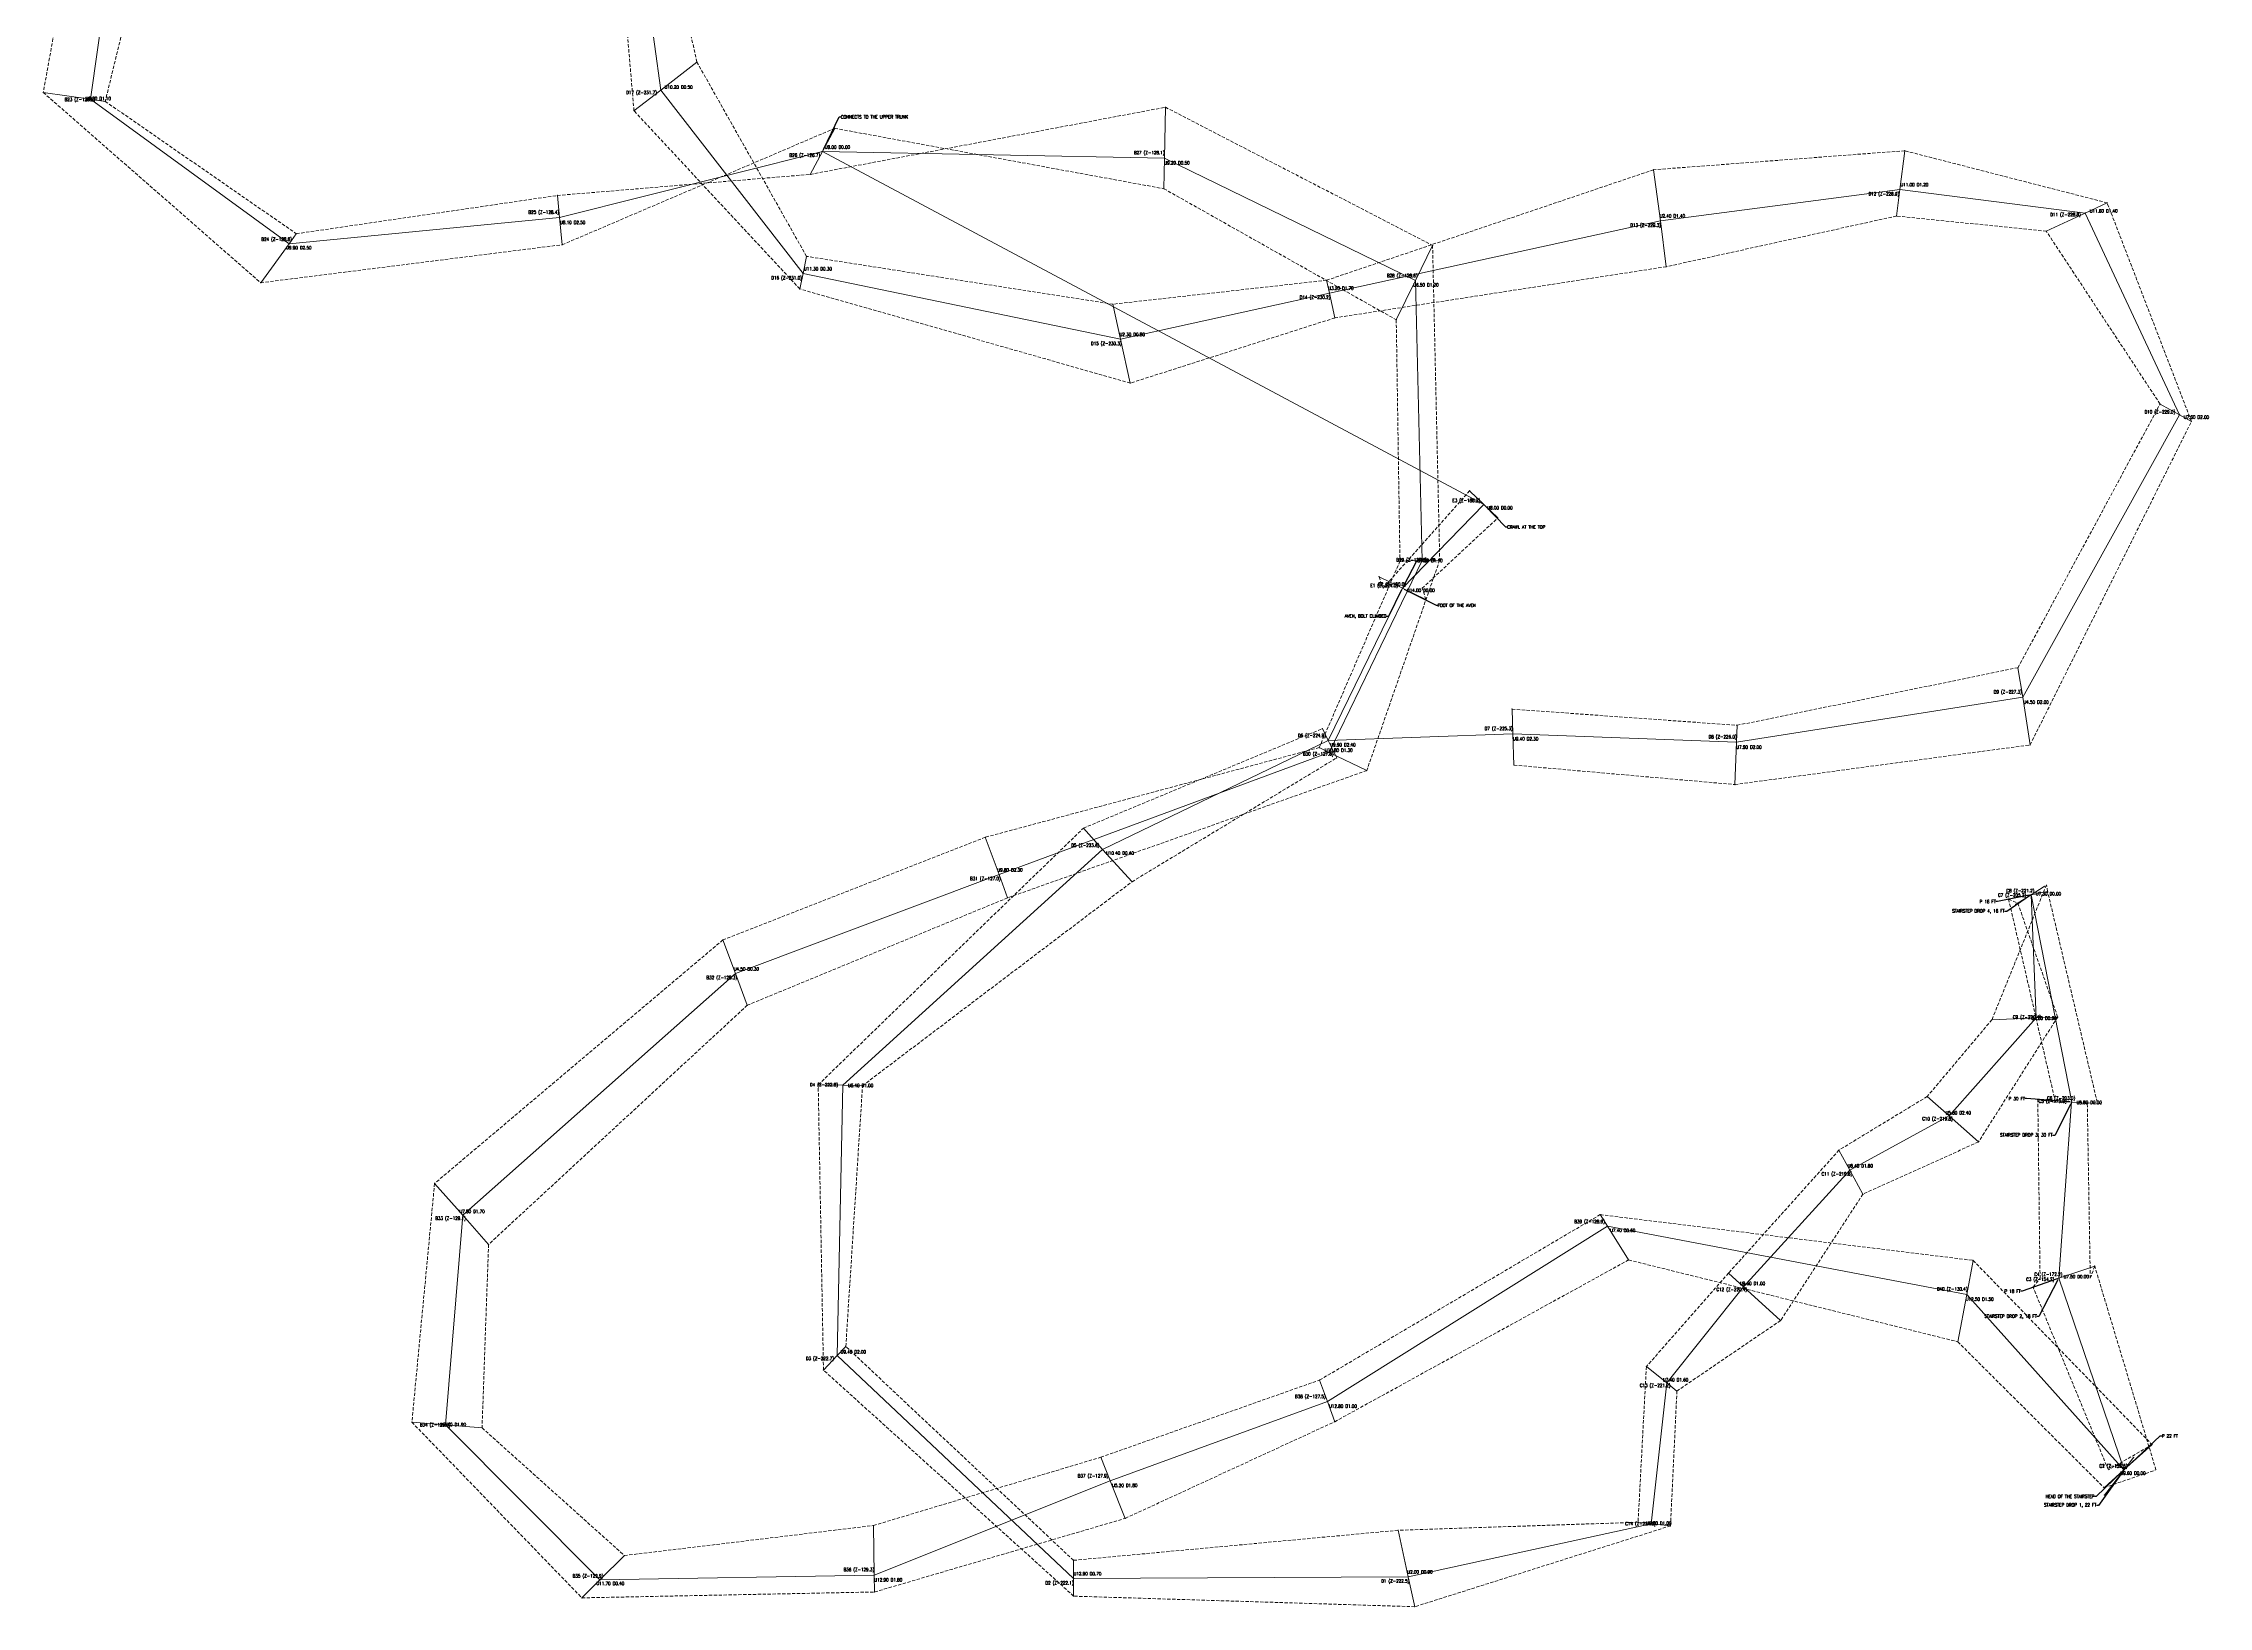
# Model space of a CAD drawing. Header units: feet. Extents: x -143 to 1604, y -1309 to 23.
# Drawn here: x -120.9 to 211.3, y -637.7 to -397.8 of the extents above; entities that cross this region are included whole.
import ezdxf

# ---------------------------------------------------------------- set-up
doc = ezdxf.new("R2010")
doc.units = ezdxf.units.FT
doc.header["$MEASUREMENT"] = 0
doc.linetypes.add('DASHED', pattern=[0.75, 0.5, -0.25])
for name, color, linetype, lineweight, true_color in [('CTRL-LRUD', 9, 'Continuous', 9, 0xffc0cb), ('CTRL-LRUD-WALL-LEFT', 8, 'DASHED', 0, 0x808080), ('CTRL-LRUD-WALL-RIGHT', 8, 'DASHED', 0, 0x808080), ('CTRL-SHOTS', 8, 'Continuous', 9, 0x808080), ('CTRL-STATION-LABELS', 1, 'Continuous', 0, 0xff0000), ('CTRL-STATIONS', 1, 'Continuous', 9, 0xff0000), ('NOTES-ANNOTATION', 7, 'Continuous', 18, 0xffffff)]:
    doc.layers.add(name, color=color, linetype=linetype, lineweight=lineweight, true_color=true_color)
doc.styles.get("Standard").update_dxf_attribs({"font": ''})
doc.styles.add('textstyle107', font='')
doc.styles.add('textstyle11', font='')
doc.styles.add('textstyle110', font='')
doc.styles.add('textstyle120', font='')
doc.styles.add('textstyle121', font='')
doc.styles.add('textstyle125', font='')
doc.styles.add('textstyle126', font='')
doc.styles.add('textstyle13', font='')
doc.styles.add('textstyle130', font='')
doc.styles.add('textstyle132', font='')
doc.styles.add('textstyle133', font='')
doc.styles.add('textstyle134', font='')
doc.styles.add('textstyle137', font='')
doc.styles.add('textstyle147', font='')
doc.styles.add('textstyle148', font='')
doc.styles.add('textstyle151', font='')
doc.styles.add('textstyle152', font='')
doc.styles.add('textstyle153', font='')
doc.styles.add('textstyle161', font='')
doc.styles.add('textstyle164', font='')
doc.styles.add('textstyle169', font='')
doc.styles.add('textstyle170', font='')
doc.styles.add('textstyle172', font='')
doc.styles.add('textstyle173', font='')
doc.styles.add('textstyle176', font='')
doc.styles.add('textstyle177', font='')
doc.styles.add('textstyle178', font='')
doc.styles.add('textstyle18', font='')
doc.styles.add('textstyle181', font='')
doc.styles.add('textstyle184', font='')
doc.styles.add('textstyle188', font='')
doc.styles.add('textstyle190', font='')
doc.styles.add('textstyle197', font='')
doc.styles.add('textstyle198', font='')
doc.styles.add('textstyle200', font='')
doc.styles.add('textstyle201', font='')
doc.styles.add('textstyle204', font='')
doc.styles.add('textstyle21', font='')
doc.styles.add('textstyle212', font='')
doc.styles.add('textstyle216', font='')
doc.styles.add('textstyle220', font='')
doc.styles.add('textstyle221', font='')
doc.styles.add('textstyle227', font='')
doc.styles.add('textstyle229', font='')
doc.styles.add('textstyle238', font='')
doc.styles.add('textstyle239', font='')
doc.styles.add('textstyle24', font='')
doc.styles.add('textstyle242', font='')
doc.styles.add('textstyle243', font='')
doc.styles.add('textstyle246', font='')
doc.styles.add('textstyle247', font='')
doc.styles.add('textstyle253', font='')
doc.styles.add('textstyle256', font='')
doc.styles.add('textstyle257', font='')
doc.styles.add('textstyle26', font='')
doc.styles.add('textstyle274', font='')
doc.styles.add('textstyle286', font='')
doc.styles.add('textstyle29', font='')
doc.styles.add('textstyle294', font='')
doc.styles.add('textstyle298', font='')
doc.styles.add('textstyle30', font='')
doc.styles.add('textstyle306', font='')
doc.styles.add('textstyle308', font='')
doc.styles.add('textstyle309', font='')
doc.styles.add('textstyle31', font='')
doc.styles.add('textstyle318', font='')
doc.styles.add('textstyle324', font='')
doc.styles.add('textstyle329', font='')
doc.styles.add('textstyle335', font='')
doc.styles.add('textstyle336', font='')
doc.styles.add('textstyle339', font='')
doc.styles.add('textstyle34', font='')
doc.styles.add('textstyle340', font='')
doc.styles.add('textstyle341', font='')
doc.styles.add('textstyle343', font='')
doc.styles.add('textstyle344', font='')
doc.styles.add('textstyle347', font='')
doc.styles.add('textstyle35', font='')
doc.styles.add('textstyle352', font='')
doc.styles.add('textstyle360', font='')
doc.styles.add('textstyle362', font='')
doc.styles.add('textstyle364', font='')
doc.styles.add('textstyle365', font='')
doc.styles.add('textstyle367', font='')
doc.styles.add('textstyle374', font='')
doc.styles.add('textstyle376', font='')
doc.styles.add('textstyle38', font='')
doc.styles.add('textstyle382', font='')
doc.styles.add('textstyle387', font='')
doc.styles.add('textstyle390', font='')
doc.styles.add('textstyle391', font='')
doc.styles.add('textstyle48', font='')
doc.styles.add('textstyle50', font='')
doc.styles.add('textstyle51', font='')
doc.styles.add('textstyle53', font='')
doc.styles.add('textstyle54', font='')
doc.styles.add('textstyle57', font='')
doc.styles.add('textstyle58', font='')
doc.styles.add('textstyle59', font='')
doc.styles.add('textstyle6', font='')
doc.styles.add('textstyle69', font='')
doc.styles.add('textstyle70', font='')
doc.styles.add('textstyle78', font='')
doc.styles.add('textstyle79', font='')
doc.styles.add('textstyle8', font='')
doc.styles.add('textstyle80', font='')
doc.styles.add('textstyle82', font='')
doc.styles.add('textstyle83', font='')
doc.styles.add('textstyle86', font='')
doc.styles.add('textstyle90', font='')
doc.styles.add('textstyle92', font='')
doc.styles.add('textstyle96', font='')
doc.styles.add('textstyle97', font='')
doc.styles.get('Standard').set_extended_font_data('txt')
doc.styles.get('textstyle107').set_extended_font_data('standard')
doc.styles.get('textstyle11').set_extended_font_data('standard')
doc.styles.get('textstyle110').set_extended_font_data('standard')
doc.styles.get('textstyle120').set_extended_font_data('standard')
doc.styles.get('textstyle121').set_extended_font_data('standard')
doc.styles.get('textstyle125').set_extended_font_data('standard')
doc.styles.get('textstyle126').set_extended_font_data('standard')
doc.styles.get('textstyle13').set_extended_font_data('standard')
doc.styles.get('textstyle130').set_extended_font_data('standard')
doc.styles.get('textstyle132').set_extended_font_data('standard')
doc.styles.get('textstyle133').set_extended_font_data('standard')
doc.styles.get('textstyle134').set_extended_font_data('standard')
doc.styles.get('textstyle137').set_extended_font_data('standard')
doc.styles.get('textstyle147').set_extended_font_data('standard')
doc.styles.get('textstyle148').set_extended_font_data('standard')
doc.styles.get('textstyle151').set_extended_font_data('standard')
doc.styles.get('textstyle152').set_extended_font_data('standard')
doc.styles.get('textstyle153').set_extended_font_data('standard')
doc.styles.get('textstyle161').set_extended_font_data('standard')
doc.styles.get('textstyle164').set_extended_font_data('standard')
doc.styles.get('textstyle169').set_extended_font_data('standard')
doc.styles.get('textstyle170').set_extended_font_data('standard')
doc.styles.get('textstyle172').set_extended_font_data('standard')
doc.styles.get('textstyle173').set_extended_font_data('standard')
doc.styles.get('textstyle176').set_extended_font_data('standard')
doc.styles.get('textstyle177').set_extended_font_data('standard')
doc.styles.get('textstyle178').set_extended_font_data('standard')
doc.styles.get('textstyle18').set_extended_font_data('standard')
doc.styles.get('textstyle181').set_extended_font_data('standard')
doc.styles.get('textstyle184').set_extended_font_data('standard')
doc.styles.get('textstyle188').set_extended_font_data('standard')
doc.styles.get('textstyle190').set_extended_font_data('standard')
doc.styles.get('textstyle197').set_extended_font_data('standard')
doc.styles.get('textstyle198').set_extended_font_data('standard')
doc.styles.get('textstyle200').set_extended_font_data('standard')
doc.styles.get('textstyle201').set_extended_font_data('standard')
doc.styles.get('textstyle204').set_extended_font_data('standard')
doc.styles.get('textstyle21').set_extended_font_data('standard')
doc.styles.get('textstyle212').set_extended_font_data('standard')
doc.styles.get('textstyle216').set_extended_font_data('standard')
doc.styles.get('textstyle220').set_extended_font_data('standard')
doc.styles.get('textstyle221').set_extended_font_data('standard')
doc.styles.get('textstyle227').set_extended_font_data('standard')
doc.styles.get('textstyle229').set_extended_font_data('standard')
doc.styles.get('textstyle238').set_extended_font_data('standard')
doc.styles.get('textstyle239').set_extended_font_data('standard')
doc.styles.get('textstyle24').set_extended_font_data('standard')
doc.styles.get('textstyle242').set_extended_font_data('standard')
doc.styles.get('textstyle243').set_extended_font_data('standard')
doc.styles.get('textstyle246').set_extended_font_data('standard')
doc.styles.get('textstyle247').set_extended_font_data('standard')
doc.styles.get('textstyle253').set_extended_font_data('standard')
doc.styles.get('textstyle256').set_extended_font_data('standard')
doc.styles.get('textstyle257').set_extended_font_data('standard')
doc.styles.get('textstyle26').set_extended_font_data('standard')
doc.styles.get('textstyle274').set_extended_font_data('standard')
doc.styles.get('textstyle286').set_extended_font_data('standard')
doc.styles.get('textstyle29').set_extended_font_data('standard')
doc.styles.get('textstyle294').set_extended_font_data('standard')
doc.styles.get('textstyle298').set_extended_font_data('standard')
doc.styles.get('textstyle30').set_extended_font_data('standard')
doc.styles.get('textstyle306').set_extended_font_data('standard')
doc.styles.get('textstyle308').set_extended_font_data('standard')
doc.styles.get('textstyle309').set_extended_font_data('standard')
doc.styles.get('textstyle31').set_extended_font_data('standard')
doc.styles.get('textstyle318').set_extended_font_data('standard')
doc.styles.get('textstyle324').set_extended_font_data('standard')
doc.styles.get('textstyle329').set_extended_font_data('standard')
doc.styles.get('textstyle335').set_extended_font_data('standard')
doc.styles.get('textstyle336').set_extended_font_data('standard')
doc.styles.get('textstyle339').set_extended_font_data('standard')
doc.styles.get('textstyle34').set_extended_font_data('standard')
doc.styles.get('textstyle340').set_extended_font_data('standard')
doc.styles.get('textstyle341').set_extended_font_data('standard')
doc.styles.get('textstyle343').set_extended_font_data('standard')
doc.styles.get('textstyle344').set_extended_font_data('standard')
doc.styles.get('textstyle347').set_extended_font_data('standard')
doc.styles.get('textstyle35').set_extended_font_data('standard')
doc.styles.get('textstyle352').set_extended_font_data('standard')
doc.styles.get('textstyle360').set_extended_font_data('standard')
doc.styles.get('textstyle362').set_extended_font_data('standard')
doc.styles.get('textstyle364').set_extended_font_data('standard')
doc.styles.get('textstyle365').set_extended_font_data('standard')
doc.styles.get('textstyle367').set_extended_font_data('standard')
doc.styles.get('textstyle374').set_extended_font_data('standard')
doc.styles.get('textstyle376').set_extended_font_data('standard')
doc.styles.get('textstyle38').set_extended_font_data('standard')
doc.styles.get('textstyle382').set_extended_font_data('standard')
doc.styles.get('textstyle387').set_extended_font_data('standard')
doc.styles.get('textstyle390').set_extended_font_data('standard')
doc.styles.get('textstyle391').set_extended_font_data('standard')
doc.styles.get('textstyle48').set_extended_font_data('standard')
doc.styles.get('textstyle50').set_extended_font_data('standard')
doc.styles.get('textstyle51').set_extended_font_data('standard')
doc.styles.get('textstyle53').set_extended_font_data('standard')
doc.styles.get('textstyle54').set_extended_font_data('standard')
doc.styles.get('textstyle57').set_extended_font_data('standard')
doc.styles.get('textstyle58').set_extended_font_data('standard')
doc.styles.get('textstyle59').set_extended_font_data('standard')
doc.styles.get('textstyle6').set_extended_font_data('standard')
doc.styles.get('textstyle69').set_extended_font_data('standard')
doc.styles.get('textstyle70').set_extended_font_data('standard')
doc.styles.get('textstyle78').set_extended_font_data('standard')
doc.styles.get('textstyle79').set_extended_font_data('standard')
doc.styles.get('textstyle8').set_extended_font_data('standard')
doc.styles.get('textstyle80').set_extended_font_data('standard')
doc.styles.get('textstyle82').set_extended_font_data('standard')
doc.styles.get('textstyle83').set_extended_font_data('standard')
doc.styles.get('textstyle86').set_extended_font_data('standard')
doc.styles.get('textstyle90').set_extended_font_data('standard')
doc.styles.get('textstyle92').set_extended_font_data('standard')
doc.styles.get('textstyle96').set_extended_font_data('standard')
doc.styles.get('textstyle97').set_extended_font_data('standard')
doc.dimstyles.get("Standard").update_dxf_attribs({"dimtxt": 0.083333, "dimasz": 0.083333, "dimexe": 0.041667, "dimexo": 0.020833, "dimgap": 0.020833, "dimtad": 1, "dimtxsty": 'Standard', "dimcen": 2.5, "dimadec": 0, "dimazin": 0, "dimtfac": 1, "dimtmove": 0, "dimatfit": 3, "dimfxl": 1, "dimarcsym": 0})

msp = doc.modelspace()

# ---------------------------------------------------------------- linework, layer by layer
at = {"layer": 'CTRL-LRUD'}
for p, q in [((-26.17, -405.01), (-20.63, -400.72)), ((-26.17, -405.01), (-30.28, -408.2)), ((-113.67, -406.42), (-120.9, -405.39)), ((-113.67, -406.42), (-111.39, -406.75)), ((51.1, -415.45), (51.25, -407.65)), ((-1.36, -414.42), (0.52, -410.89)), ((-1.36, -414.42), (-3.25, -417.95)), ((163.91, -420.28), (164.67, -414.33)), ((51.1, -415.45), (51.01, -420.15)), ((127.18, -425.08), (126.15, -417.24)), ((-41.7, -424.57), (-42.03, -421.19)), ((163.91, -420.28), (163.4, -424.35)), ((-41.7, -424.57), (-41.29, -428.75)), ((127.18, -425.08), (128.09, -432.12)), ((192.37, -423.88), (186.39, -426.67)), ((192.37, -423.88), (195.73, -422.32)), ((-83.19, -428.6), (-82.08, -427.06)), ((-83.19, -428.6), (-87.55, -434.58)), ((-4.35, -433.17), (-3.81, -430.53)), ((89.6, -434.25), (92.23, -428.85)), ((-4.35, -433.17), (-4.84, -435.53)), ((76.4, -436.16), (75.97, -434.2)), ((89.6, -434.25), (86.66, -440.27)), ((44.37, -443.24), (43.19, -437.87)), ((76.4, -436.16), (77.23, -439.97)), ((44.37, -443.24), (45.86, -449.98)), ((206.82, -454.84), (203.84, -453.19)), ((206.82, -454.84), (208.65, -455.86)), ((100.08, -468.59), (97.92, -466.5)), ((100.08, -468.59), (102.24, -470.67)), ((90.63, -477.2), (87.23, -477.28)), ((90.63, -477.2), (93.33, -477.14)), ((87.62, -481.45), (84.02, -479.7)), ((87.62, -481.45), (91.21, -483.2)), ((182.76, -498.19), (182.04, -493.65)), ((182.76, -498.19), (183.9, -505.5)), ((104.55, -503.81), (104.42, -500.01)), ((76.21, -504.8), (75.34, -503)), ((76.21, -504.8), (77.52, -507.5)), ((104.55, -503.81), (104.72, -508.6)), ((138.85, -505.08), (138.95, -502.49)), ((76.38, -506.64), (74.85, -505.9)), ((76.38, -506.64), (82.14, -509.43)), ((138.85, -505.08), (138.61, -511.58)), ((25.72, -525.39), (23.61, -519.67)), ((41.62, -521.54), (38.66, -518.28)), ((41.62, -521.54), (46.13, -526.49)), ((25.72, -525.39), (27.04, -528.96)), ((184.04, -528.48), (186.07, -527.2)), ((184.04, -528.48), (186.59, -527.98)), ((184.04, -528.48), (180.6, -529.16)), ((184.04, -528.48), (181.68, -529.98)), ((-14.72, -540.58), (-16.65, -535.43)), ((-14.72, -540.58), (-12.9, -545.45)), ((184.83, -547.38), (178.04, -547.67)), ((184.83, -547.38), (188.13, -547.25)), ((1.78, -557.73), (-2.02, -557.66)), ((1.78, -557.73), (4.78, -557.79)), ((171.49, -562.44), (168.12, -559.45)), ((190.27, -560.3), (185.08, -559.93)), ((190.27, -560.3), (192.67, -560.47)), ((171.49, -562.44), (175.98, -566.42)), ((156.25, -570.75), (154.58, -567.68)), ((156.25, -570.75), (158.26, -574.44)), ((-56.56, -577.66), (-60.87, -572.79)), ((-56.56, -577.66), (-52.59, -582.15)), ((119.06, -579.36), (117.95, -577.58)), ((119.06, -579.36), (122.31, -584.53)), ((174.17, -589.81), (175.16, -584.6)), ((139.92, -588.64), (137.64, -586.55)), ((188.32, -587.34), (184.35, -588.69)), ((188.32, -587.34), (193.81, -585.47)), ((139.92, -588.64), (145.61, -593.83)), ((174.17, -589.81), (172.8, -597.08)), ((0.91, -599.18), (2.22, -597.8)), ((0.91, -599.18), (-1.21, -601.43)), ((128.16, -603.39), (125.03, -600.9)), ((76.09, -606.25), (74.89, -602.97)), ((128.16, -603.39), (129.72, -604.64)), ((76.09, -606.25), (77.22, -609.35)), ((-59.17, -609.84), (-64.35, -609.42)), ((-59.17, -609.84), (-53.59, -610.29)), ((198.3, -616.74), (202.62, -612.87)), ((42.79, -618.42), (41.34, -614.8)), ((198.3, -616.74), (195.25, -619.48)), ((198.31, -616.75), (195.3, -620.61)), ((198.31, -616.75), (199.78, -614.85)), ((42.79, -618.42), (45.09, -624.18)), ((6.58, -632.88), (6.44, -625.28)), ((88.51, -633.15), (86.95, -626.01)), ((125.75, -625), (123.76, -624.78)), ((125.75, -625), (128.73, -625.33)), ((-35.51, -633.63), (-31.75, -629.89)), ((37.16, -633.42), (37.14, -630.62)), ((-35.51, -633.63), (-38.28, -636.38)), ((6.58, -632.88), (6.63, -635.48)), ((37.16, -633.42), (37.17, -636.12)), ((88.51, -633.15), (89.51, -637.74))]:
    msp.add_line(p, q, dxfattribs=at)
for p in [(-20.63, -400.72), (-120.9, -405.39), (-111.39, -406.75), (-30.28, -408.2), (51.25, -407.65), (0.52, -410.89), (164.67, -414.33), (-3.25, -417.95), (126.15, -417.24), (-42.03, -421.19), (51.01, -420.15), (163.4, -424.35), (195.73, -422.32), (-82.08, -427.06), (186.39, -426.67), (-41.29, -428.75), (-3.81, -430.53), (92.23, -428.85), (-87.55, -434.58), (75.97, -434.2), (128.09, -432.12), (-4.84, -435.53), (43.19, -437.87), (77.23, -439.97), (86.66, -440.27), (45.86, -449.98), (203.84, -453.19), (208.65, -455.86), (97.92, -466.5), (102.24, -470.67), (87.23, -477.28), (93.33, -477.14), (84.02, -479.7), (91.21, -483.2), (182.04, -493.65), (104.42, -500.01), (75.34, -503), (138.95, -502.49), (74.85, -505.9), (77.52, -507.5), (183.9, -505.5), (82.14, -509.43), (104.72, -508.6), (138.61, -511.58), (23.61, -519.67), (38.66, -518.28), (46.13, -526.49), (186.07, -527.2), (186.59, -527.98), (27.04, -528.96), (180.6, -529.16), (181.68, -529.98), (-16.65, -535.43), (-12.9, -545.45), (178.04, -547.67), (188.13, -547.25), (-2.02, -557.66), (4.78, -557.79), (168.12, -559.45), (185.08, -559.93), (192.67, -560.47), (154.58, -567.68), (175.98, -566.42), (-60.87, -572.79), (158.26, -574.44), (117.95, -577.58), (-52.59, -582.15), (122.31, -584.53), (175.16, -584.6), (137.64, -586.55), (193.81, -585.47), (184.35, -588.69), (145.61, -593.83), (2.22, -597.8), (172.8, -597.08), (125.03, -600.9), (-1.21, -601.43), (74.89, -602.97), (129.72, -604.64), (-64.35, -609.42), (-53.59, -610.29), (77.22, -609.35), (202.62, -612.87), (41.34, -614.8), (199.78, -614.85), (195.25, -619.48), (195.3, -620.61), (45.09, -624.18), (6.44, -625.28), (86.95, -626.01), (123.76, -624.78), (128.73, -625.33), (-31.75, -629.89), (37.14, -630.62), (-38.28, -636.38), (6.63, -635.48), (37.17, -636.12), (89.51, -637.74)]:
    msp.add_point(p, dxfattribs=at)
at = {"layer": 'CTRL-LRUD-WALL-LEFT'}
for points in [[(104.42, -500.01), (138.95, -502.49), (182.04, -493.65), (203.84, -453.19), (186.39, -426.67), (163.4, -424.35), (128.09, -432.12), (77.23, -439.97), (45.86, -449.98), (-4.84, -435.53), (-30.28, -408.2), (-35.01, -352.83), (-20.49, -299.98), (31.79, -278.06), (58.41, -260)], [(43.79, -371.53), (-0.59, -354.24), (-39.36, -344.33), (-75.45, -344.33), (-104.22, -377.24), (-111.39, -406.75), (-82.08, -427.06), (-42.03, -421.19), (-3.25, -417.95), (51.25, -407.65), (92.23, -428.85), (93.33, -477.14), (82.14, -509.43), (27.04, -528.96), (-12.9, -545.45), (-52.59, -582.15), (-53.59, -610.29), (-31.75, -629.89), (6.44, -625.28), (41.34, -614.8), (74.89, -602.97), (117.95, -577.58), (175.16, -584.6)], [(84.02, -479.7), (84.64, -481.46), (97.92, -466.5)], [(175.16, -584.6), (202.62, -612.87), (195.91, -616.75), (184.35, -588.69), (185.43, -587.34), (185.08, -559.93), (187.79, -560.31), (180.6, -529.16), (182.01, -529.77), (188.13, -547.25), (175.98, -566.42), (158.26, -574.44), (145.61, -593.83), (129.72, -604.64), (128.73, -625.33), (89.51, -637.74), (37.17, -636.12), (-1.21, -601.43), (-2.02, -557.66), (38.66, -518.28), (75.34, -503)]]:
    msp.add_lwpolyline(points, dxfattribs=at)
at = {"layer": 'CTRL-LRUD-WALL-RIGHT'}
for points in [[(104.72, -508.6), (138.61, -511.58), (183.9, -505.5), (208.65, -455.86), (195.73, -422.32), (164.67, -414.33), (126.15, -417.24), (75.97, -434.2), (43.19, -437.87), (-3.81, -430.53), (-20.63, -400.72), (-31.35, -352.33), (-11.7, -303.31), (33.87, -282.49), (62.9, -270.04)], [(46.21, -362.04), (2.81, -343.88), (-36.58, -334.51), (-75.38, -334.93), (-114.09, -367.6), (-120.9, -405.39), (-87.55, -434.58), (-41.29, -428.75), (0.52, -410.89), (51.01, -420.15), (86.66, -440.27), (87.23, -477.28), (74.85, -505.9), (23.61, -519.67), (-16.65, -535.43), (-60.87, -572.79), (-64.35, -609.42), (-38.28, -636.38), (6.63, -635.48), (45.09, -624.18), (77.22, -609.35), (122.31, -584.53), (172.8, -597.08)], [(91.21, -483.2), (90.64, -481.46), (102.24, -470.67)], [(172.8, -597.08), (195.25, -619.48), (203.21, -616.75), (193.81, -585.47), (193.13, -587.34), (192.67, -560.47), (194.19, -560.31), (186.59, -527.98), (186.41, -526.99), (178.04, -547.67), (168.12, -559.45), (154.58, -567.68), (137.64, -586.55), (125.03, -600.9), (123.76, -624.78), (86.95, -626.01), (37.14, -630.62), (2.22, -597.8), (4.78, -557.79), (46.13, -526.49), (77.52, -507.5)]]:
    msp.add_lwpolyline(points, dxfattribs=at)
at = {"layer": 'CTRL-SHOTS'}
for p, q in [((-26.17, -405.01), (-33.33, -352.6)), ((-108.87, -372.7), (-113.67, -406.42)), ((-4.35, -433.17), (-26.17, -405.01)), ((-113.67, -406.42), (-83.19, -428.6)), ((-41.7, -424.57), (-1.36, -414.42)), ((-1.36, -414.42), (51.1, -415.45)), ((100.08, -468.59), (-1.36, -414.42)), ((51.1, -415.45), (89.6, -434.25)), ((163.91, -420.28), (127.18, -425.08)), ((192.37, -423.88), (163.91, -420.28)), ((-83.19, -428.6), (-41.7, -424.57)), ((127.18, -425.08), (76.4, -436.16)), ((206.82, -454.84), (192.37, -423.88)), ((44.37, -443.24), (-4.35, -433.17)), ((89.6, -434.25), (90.63, -477.2)), ((76.4, -436.16), (44.37, -443.24)), ((182.76, -498.19), (206.82, -454.84)), ((87.64, -481.46), (100.08, -468.59)), ((90.63, -477.2), (76.38, -506.64)), ((76.21, -504.8), (87.62, -481.45)), ((87.62, -481.45), (87.64, -481.46)), ((138.85, -505.08), (182.76, -498.19)), ((41.62, -521.54), (76.21, -504.8)), ((76.21, -504.8), (104.55, -503.81)), ((104.55, -503.81), (138.85, -505.08)), ((76.38, -506.64), (25.72, -525.39)), ((1.78, -557.73), (41.62, -521.54)), ((25.72, -525.39), (-14.72, -540.58)), ((190.29, -560.31), (184.04, -528.48)), ((184.04, -528.48), (184.04, -528.48)), ((184.04, -528.48), (184.83, -547.38)), ((-14.72, -540.58), (-56.56, -577.66)), ((184.83, -547.38), (171.49, -562.44)), ((0.91, -599.18), (1.78, -557.73)), ((188.33, -587.34), (190.27, -560.3)), ((190.27, -560.3), (190.29, -560.31)), ((171.49, -562.44), (156.25, -570.75)), ((156.25, -570.75), (139.92, -588.64)), ((-56.56, -577.66), (-59.17, -609.84)), ((76.09, -606.25), (119.06, -579.36)), ((119.06, -579.36), (174.17, -589.81)), ((198.31, -616.75), (188.32, -587.34)), ((188.32, -587.34), (188.33, -587.34)), ((139.92, -588.64), (128.16, -603.39)), ((174.17, -589.81), (198.3, -616.74)), ((37.16, -633.42), (0.91, -599.18)), ((128.16, -603.39), (125.75, -625)), ((42.79, -618.42), (76.09, -606.25)), ((-59.17, -609.84), (-35.51, -633.63)), ((198.3, -616.74), (198.31, -616.75)), ((6.58, -632.88), (42.79, -618.42)), ((125.75, -625), (88.51, -633.15)), ((-35.51, -633.63), (6.58, -632.88)), ((88.51, -633.15), (37.16, -633.42))]:
    msp.add_line(p, q, dxfattribs=at)
at = {"layer": 'CTRL-STATIONS'}
for p in [(-26.17, -405.01), (-113.67, -406.42), (-1.36, -414.42), (51.1, -415.45), (163.91, -420.28), (-41.7, -424.57), (127.18, -425.08), (192.37, -423.88), (-83.19, -428.6), (-4.35, -433.17), (89.6, -434.25), (76.4, -436.16), (44.37, -443.24), (206.82, -454.84), (100.08, -468.59), (90.63, -477.2), (87.62, -481.45), (87.64, -481.46), (182.76, -498.19), (76.21, -504.8), (104.55, -503.81), (76.38, -506.64), (138.85, -505.08), (41.62, -521.54), (25.72, -525.39), (184.04, -528.48), (184.04, -528.48), (-14.72, -540.58), (184.83, -547.38), (1.78, -557.73), (190.27, -560.3), (190.29, -560.31), (171.49, -562.44), (156.25, -570.75), (-56.56, -577.66), (119.06, -579.36), (188.32, -587.34), (188.33, -587.34), (139.92, -588.64), (174.17, -589.81), (0.91, -599.18), (128.16, -603.39), (76.09, -606.25), (-59.17, -609.84), (198.3, -616.74), (198.31, -616.75), (42.79, -618.42), (125.75, -625), (-35.51, -633.63), (6.58, -632.88), (37.16, -633.42), (88.51, -633.15)]:
    msp.add_point(p, dxfattribs=at)

# ---------------------------------------------------------------- texts
at = {"layer": 'CTRL-STATION-LABELS', "char_height": 0.5, "width": 100}
for s, insert, attachment_point, style in [('D17 (Z-231.7)', (-26.76, -405.47), 6, 'textstyle308'), ('U10.20 D0.50', (-25.57, -404.55), 4, 'textstyle367'), ('B23 (Z-128.9)', (-112.93, -406.53), 6, 'textstyle387'), ('U8.30 D1.10', (-114.41, -406.32), 4, 'textstyle347'), ('B26 (Z-126.7)', (-1.72, -415.08), 6, 'textstyle164'), ('U9.00 D0.00', (-1.01, -413.76), 4, 'textstyle336'), ('B27 (Z-128.1)', (51.11, -414.7), 6, 'textstyle256'), ('U9.20 D0.50', (51.08, -416.2), 4, 'textstyle79'), ('D12 (Z-228.9)', (163.82, -421.02), 6, 'textstyle309'), ('U11.00 D1.20', (164.01, -419.53), 4, 'textstyle48'), ('B25 (Z-128.4)', (-41.77, -423.83), 6, 'textstyle364'), ('U8.10 D2.50', (-41.63, -425.32), 4, 'textstyle344'), ('U2.40 D1.40', (127.08, -424.33), 4, 'textstyle21'), ('D11 (Z-228.8)', (191.69, -424.2), 6, 'textstyle339'), ('U11.60 D1.40', (193.05, -423.57), 4, 'textstyle26'), ('B24 (Z-128.6)', (-82.75, -427.99), 6, 'textstyle147'), ('D13 (Z-229.3)', (127.27, -425.82), 6, 'textstyle335'), ('U9.90 D2.50', (-83.64, -429.2), 4, 'textstyle169'), ('D16 (Z-231.0)', (-4.51, -433.91), 6, 'textstyle198'), ('U11.30 D0.30', (-4.2, -432.44), 4, 'textstyle31'), ('U3.20 D1.70', (76.24, -435.42), 4, 'textstyle324'), ('B28 (Z-128.6)', (89.93, -433.57), 6, 'textstyle6'), ('U6.50 D1.20', (89.27, -434.92), 4, 'textstyle148'), ('D14 (Z-230.2)', (76.56, -436.89), 6, 'textstyle197'), ('D15 (Z-230.3)', (44.53, -443.97), 6, 'textstyle134'), ('U2.30 D0.80', (44.21, -442.51), 4, 'textstyle298'), ('D10 (Z-229.0)', (206.16, -454.48), 6, 'textstyle294'), ('U7.60 D2.00', (207.47, -455.2), 4, 'textstyle133'), ('E3 (Z-188.2)', (99.54, -468.06), 6, 'textstyle391'), ('U8.00 D0.00', (100.62, -469.11), 4, 'textstyle97'), ('B29 (Z-127.8)', (91.38, -477.19), 6, 'textstyle107'), ('U7.50 D1.10', (89.88, -477.22), 4, 'textstyle201'), ('E1 (Z-224.0)', (86.94, -481.12), 6, 'textstyle78'), ('E2 (Z-190.0)', (88.17, -480.93), 6, 'textstyle204'), ('U14.00 D0.00', (88.29, -481.78), 4, 'textstyle11'), ('D9 (Z-227.3)', (182.64, -497.45), 6, 'textstyle184'), ('U4.50 D2.00', (182.87, -498.93), 4, 'textstyle151'), ('D6 (Z-224.9)', (75.89, -504.12), 6, 'textstyle221'), ('D7 (Z-225.3)', (104.53, -503.06), 6, 'textstyle253'), ('U9.40 D2.30', (104.58, -504.56), 4, 'textstyle53'), ('D8 (Z-226.0)', (138.88, -504.33), 6, 'textstyle318'), ('B30 (Z-127.8)', (77.05, -506.97), 6, 'textstyle130'), ('U10.80 D1.30', (75.7, -506.31), 4, 'textstyle257'), ('U9.90 D2.40', (76.54, -505.47), 4, 'textstyle216'), ('U7.90 D2.00', (138.83, -505.83), 4, 'textstyle238'), ('D5 (Z-223.6)', (41.12, -520.98), 6, 'textstyle137'), ('U9.80 D2.30', (25.46, -524.69), 4, 'textstyle173'), ('U10.40 D0.40', (42.13, -522.09), 4, 'textstyle35'), ('B31 (Z-127.0)', (25.98, -526.1), 6, 'textstyle34'), ('C8 (Z-221.2)', (184.57, -527.95), 6, 'textstyle246'), ('U7.30 D0.00', (184.77, -528.34), 4, 'textstyle286'), ('C7 (Z-205.2)', (183.3, -528.63), 6, 'textstyle360'), ('B32 (Z-128.3)', (-14.46, -541.29), 6, 'textstyle341'), ('U4.50 D0.30', (-14.98, -539.88), 4, 'textstyle329'), ('C9 (Z-220.4)', (185.58, -547.35), 6, 'textstyle177'), ('U4.80 D0.60', (184.09, -547.41), 4, 'textstyle8'), ('D4 (Z-222.8)', (1.03, -557.72), 6, 'textstyle178'), ('U6.40 D1.00', (2.53, -557.75), 4, 'textstyle274'), ('C5 (Z-173.0)', (189.52, -560.24), 6, 'textstyle58'), ('C6 (Z-203.0)', (190.82, -559.78), 6, 'textstyle227'), ('U5.80 D0.00', (191.02, -560.35), 4, 'textstyle57'), ('C10 (Z-219.8)', (172.05, -562.94), 6, 'textstyle247'), ('U5.80 D2.40', (170.93, -561.94), 4, 'textstyle38'), ('C11 (Z-219.8)', (156.61, -571.41), 6, 'textstyle125'), ('U6.40 D1.80', (155.89, -570.09), 4, 'textstyle83'), ('B33 (Z-129.1)', (-56.07, -578.22), 6, 'textstyle340'), ('U7.80 D1.70', (-57.06, -577.09), 4, 'textstyle188'), ('B39 (Z-128.9)', (118.67, -578.72), 6, 'textstyle343'), ('U7.40 D0.60', (119.46, -579.99), 4, 'textstyle132'), ('U9.60 D1.00', (139.37, -588.13), 4, 'textstyle161'), ('C3 (Z-154.2)', (187.61, -587.58), 6, 'textstyle352'), ('C4 (Z-172.2)', (188.86, -586.81), 6, 'textstyle70'), ('U7.50 D0.00', (189.03, -587.09), 4, 'textstyle54'), ('C12 (Z-220.4)', (140.48, -589.14), 6, 'textstyle24'), ('B40 (Z-130.4)', (174.31, -589.07), 6, 'textstyle190'), ('U12.50 D1.50', (174.03, -590.55), 4, 'textstyle51'), ('D3 (Z-222.7)', (0.4, -599.72), 6, 'textstyle172'), ('U9.40 D2.00', (1.43, -598.63), 4, 'textstyle13'), ('C13 (Z-221.2)', (128.74, -603.86), 6, 'textstyle374'), ('U7.40 D1.60', (127.57, -602.92), 4, 'textstyle212'), ('B38 (Z-127.5)', (75.83, -605.55), 6, 'textstyle121'), ('U12.80 D1.00', (76.35, -606.96), 4, 'textstyle96'), ('B34 (Z-129.9)', (-58.42, -609.9), 6, 'textstyle170'), ('U7.10 D1.90', (-59.92, -609.78), 4, 'textstyle30'), ('B37 (Z-127.9)', (42.51, -617.73), 6, 'textstyle243'), ('C2 (Z-153.5)', (198.84, -616.22), 6, 'textstyle110'), ('C1 (Z-131.5)', (198.86, -616.24), 6, 'textstyle390'), ('U9.60 D0.00', (197.74, -617.24), 4, 'textstyle18'), ('U5.20 D1.80', (43.07, -619.12), 4, 'textstyle69'), ('C14 (Z-221.9)', (126.49, -625.08), 6, 'textstyle306'), ('U9.50 D1.00', (125, -624.92), 4, 'textstyle29'), ('B35 (Z-129.9)', (-34.98, -633.1), 6, 'textstyle50'), ('U11.70 D0.40', (-36.04, -634.16), 4, 'textstyle59'), ('B36 (Z-129.3)', (6.57, -632.13), 6, 'textstyle90'), ('U12.90 D1.80', (6.59, -633.63), 4, 'textstyle126'), ('D2 (Z-222.1)', (37.16, -634.17), 6, 'textstyle181'), ('U12.90 D0.70', (37.15, -632.67), 4, 'textstyle152'), ('D1 (Z-222.5)', (88.67, -633.88), 6, 'textstyle365'), ('U2.00 D0.90', (88.35, -632.41), 4, 'textstyle220')]:
    msp.add_mtext(s, dxfattribs=dict(at, insert=insert, attachment_point=attachment_point, style=style))
at = {"layer": 'NOTES-ANNOTATION', "char_height": 0.5, "width": 100}
for s, insert, attachment_point, style in [('CONNECTS TO THE UPPER TRUNK', (1.46, -409.13), 4, 'textstyle153'), ('CRAWL AT THE TOP', (103.68, -472.06), 4, 'textstyle120'), ('P 34 FT', (90.14, -477.13), 4, 'textstyle376'), ('FOOT OF THE AVEN', (93.01, -484.08), 4, 'textstyle229'), ('AVEN, BOLT CLIMBED', (85.14, -485.79), 6, 'textstyle242'), ('STAIRSTEP DROP 4, 16 FT', (179.99, -531.05), 6, 'textstyle200'), ('P 16 FT', (178.64, -529.54), 6, 'textstyle362'), ('P 30 FT', (183.09, -559.78), 6, 'textstyle92'), ('STAIRSTEP DROP 3, 30 FT', (187.34, -565.42), 6, 'textstyle239'), ('P 18 FT', (182.45, -589.33), 6, 'textstyle86'), ('STAIRSTEP DROP 2, 18 FT', (184.93, -593.23), 6, 'textstyle80'), ('P 22 FT', (204.11, -611.54), 4, 'textstyle176'), ('HEAD OF THE STAIRSTEP', (193.76, -620.81), 6, 'textstyle382'), ('STAIRSTEP DROP 1, 22 FT', (194.07, -622.19), 6, 'textstyle82')]:
    msp.add_mtext(s, dxfattribs=dict(at, insert=insert, attachment_point=attachment_point, style=style))

# ---------------------------------------------------------------- leaders
at = {"layer": 'NOTES-ANNOTATION'}
for points in [[(-1.22, -414.15), (1.21, -409.13), (1.46, -409.13)], [(100.29, -468.79), (103.43, -472.06), (103.68, -472.06)], [(87.79, -481.2), (89.89, -477.13), (90.14, -477.13)], [(87.89, -481.58), (92.76, -484.08), (93.01, -484.08)], [(87.49, -481.72), (85.47, -485.79), (85.14, -485.79)], [(183.74, -528.54), (178.89, -529.54), (178.64, -529.54)], [(183.79, -528.65), (180.32, -531.05), (179.99, -531.05)], [(189.97, -560.28), (183.34, -559.78), (183.09, -559.78)], [(190.14, -560.57), (187.67, -565.42), (187.34, -565.42)], [(188.04, -587.43), (182.7, -589.33), (182.45, -589.33)], [(188.18, -587.6), (185.26, -593.23), (184.93, -593.23)], [(198.52, -616.54), (203.86, -611.54), (204.11, -611.54)], [(198.08, -616.94), (194.01, -620.81), (193.76, -620.81)], [(198.12, -616.98), (194.4, -622.19), (194.07, -622.19)]]:
    msp.add_leader(points, dimstyle='Standard', override={"dimscale": 1}, dxfattribs=at)

doc.saveas('drawing.dxf')
